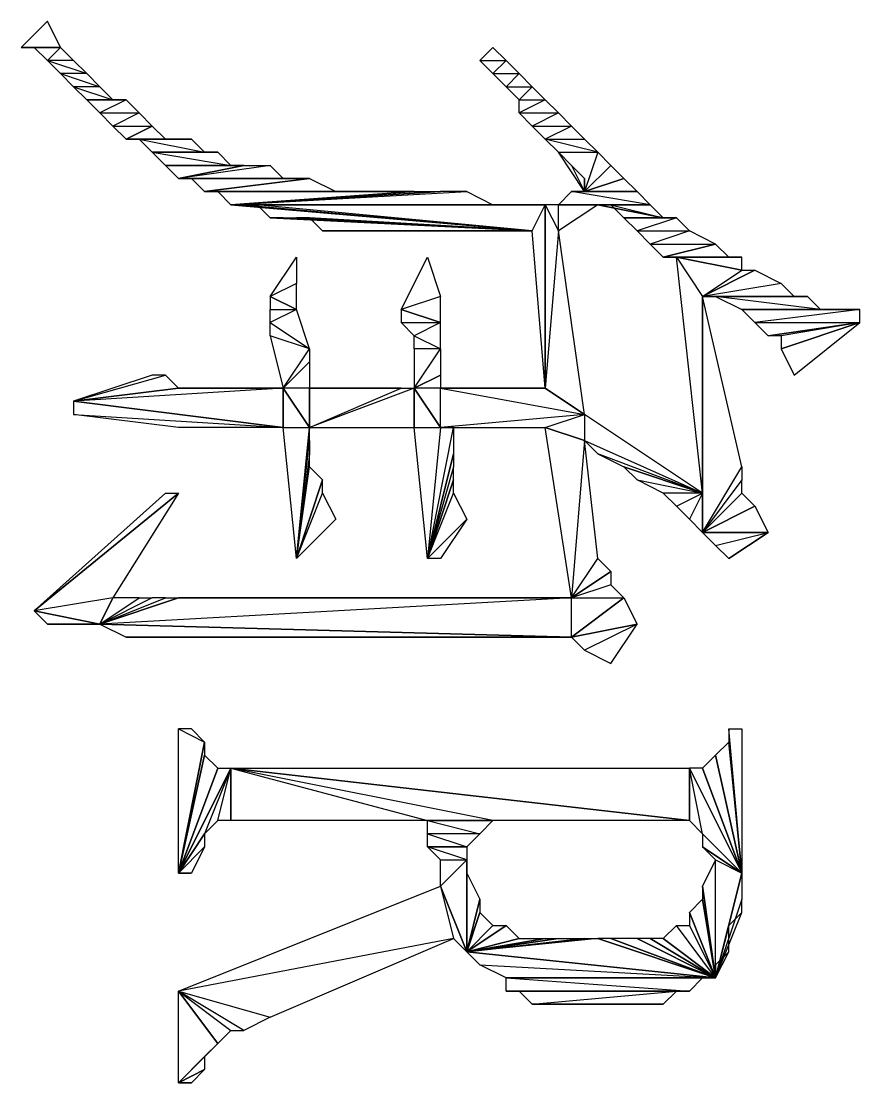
# Model space of a CAD drawing. Extents: x 0 to 7.8, y 0 to 11.
# Drawn here: x 1.5825 to 1.7425, y 9.925 to 10.1275 of the extents above; entities that cross this region are included whole.
import ezdxf

# ---------------------------------------------------------------- set-up
doc = ezdxf.new("R2010")
doc.units = 0
doc.header["$MEASUREMENT"] = 0
doc.linetypes.add('AUSGEZOGEN', pattern=[0])
doc.layers.get('0').update_dxf_attribs({"linetype": 'AUSGEZOGEN'})

msp = doc.modelspace()

# ---------------------------------------------------------------- linework, layer by layer
for points in [[(1.5875, 10.1275), (1.5825, 10.1225), (1.5825, 10.1225), (1.59, 10.1225), (1.5875, 10.1275), (1.5875, 10.1275)], [(1.5825, 10.1225), (1.585, 10.1225), (1.585, 10.1225), (1.59, 10.1225), (1.5825, 10.1225)], [(1.585, 10.1225), (1.59, 10.1225), (1.59, 10.1225), (1.5875, 10.12), (1.585, 10.1225), (1.585, 10.1225)], [(1.59, 10.1225), (1.5925, 10.12), (1.5925, 10.12), (1.5875, 10.12), (1.59, 10.1225)], [(1.6725, 10.1225), (1.67, 10.12), (1.67, 10.12), (1.675, 10.12), (1.6725, 10.1225)], [(1.5925, 10.12), (1.5875, 10.12), (1.5875, 10.12), (1.595, 10.1175), (1.5925, 10.12)], [(1.5875, 10.12), (1.595, 10.1175), (1.595, 10.1175), (1.59, 10.1175), (1.5875, 10.12)], [(1.67, 10.12), (1.675, 10.12), (1.675, 10.12), (1.6725, 10.1175), (1.67, 10.12)], [(1.675, 10.12), (1.6725, 10.1175), (1.6725, 10.1175), (1.6775, 10.1175), (1.675, 10.12)], [(1.595, 10.1175), (1.59, 10.1175), (1.59, 10.1175), (1.5975, 10.115), (1.595, 10.1175)], [(1.59, 10.1175), (1.5975, 10.115), (1.5975, 10.115), (1.5925, 10.115), (1.59, 10.1175)], [(1.6725, 10.1175), (1.6775, 10.1175), (1.6775, 10.1175), (1.675, 10.115), (1.6725, 10.1175)], [(1.6775, 10.1175), (1.675, 10.115), (1.675, 10.115), (1.68, 10.115), (1.6775, 10.1175)], [(1.5975, 10.115), (1.5925, 10.115), (1.5925, 10.115), (1.6, 10.1125), (1.5975, 10.115)], [(1.5925, 10.115), (1.6, 10.1125), (1.6, 10.1125), (1.595, 10.1125), (1.5925, 10.115)], [(1.675, 10.115), (1.68, 10.115), (1.68, 10.115), (1.6775, 10.1125), (1.675, 10.115)], [(1.68, 10.115), (1.6775, 10.1125), (1.6775, 10.1125), (1.6825, 10.1125), (1.68, 10.115)], [(1.6, 10.1125), (1.595, 10.1125), (1.595, 10.1125), (1.6025, 10.1125), (1.6, 10.1125)], [(1.595, 10.1125), (1.6025, 10.1125), (1.6025, 10.1125), (1.5975, 10.11), (1.595, 10.1125)], [(1.6025, 10.1125), (1.5975, 10.11), (1.5975, 10.11), (1.605, 10.11), (1.6025, 10.1125)], [(1.6775, 10.1125), (1.6825, 10.1125), (1.6825, 10.1125), (1.6775, 10.11), (1.6775, 10.1125)], [(1.6825, 10.1125), (1.6775, 10.11), (1.6775, 10.11), (1.685, 10.11), (1.6825, 10.1125)], [(1.5975, 10.11), (1.605, 10.11), (1.605, 10.11), (1.6, 10.1075), (1.5975, 10.11)], [(1.605, 10.11), (1.6, 10.1075), (1.6, 10.1075), (1.6075, 10.1075), (1.605, 10.11)], [(1.6775, 10.11), (1.685, 10.11), (1.685, 10.11), (1.68, 10.1075), (1.6775, 10.11)], [(1.685, 10.11), (1.68, 10.1075), (1.68, 10.1075), (1.6875, 10.1075), (1.685, 10.11)], [(1.6, 10.1075), (1.6075, 10.1075), (1.6075, 10.1075), (1.6025, 10.105), (1.6, 10.1075), (1.6, 10.1075)], [(1.6075, 10.1075), (1.61, 10.105), (1.61, 10.105), (1.6025, 10.105), (1.6075, 10.1075)], [(1.68, 10.1075), (1.6875, 10.1075), (1.6875, 10.1075), (1.6825, 10.105), (1.68, 10.1075), (1.68, 10.1075)], [(1.6825, 10.105), (1.69, 10.105), (1.69, 10.105), (1.6875, 10.1075), (1.6825, 10.105), (1.6825, 10.105)], [(1.61, 10.105), (1.6025, 10.105), (1.6025, 10.105), (1.615, 10.105), (1.61, 10.105)], [(1.6025, 10.105), (1.615, 10.105), (1.615, 10.105), (1.605, 10.105), (1.6025, 10.105)], [(1.615, 10.105), (1.605, 10.105), (1.605, 10.105), (1.6175, 10.1025), (1.615, 10.105)], [(1.605, 10.105), (1.6175, 10.1025), (1.6175, 10.1025), (1.6075, 10.1025), (1.605, 10.105), (1.605, 10.105)], [(1.685, 10.1025), (1.6925, 10.1025), (1.6925, 10.1025), (1.6825, 10.105), (1.685, 10.1025)], [(1.6925, 10.1025), (1.6825, 10.105), (1.6825, 10.105), (1.69, 10.105), (1.6925, 10.1025)], [(1.6175, 10.1025), (1.62, 10.1025), (1.62, 10.1025), (1.6075, 10.1025), (1.6175, 10.1025)], [(1.62, 10.1025), (1.6075, 10.1025), (1.6075, 10.1025), (1.6225, 10.1), (1.62, 10.1025)], [(1.6075, 10.1025), (1.6225, 10.1), (1.6225, 10.1), (1.61, 10.1), (1.6075, 10.1025), (1.6075, 10.1025)], [(1.6875, 10.1), (1.69, 10.095), (1.69, 10.095), (1.685, 10.1025), (1.6875, 10.1)], [(1.69, 10.095), (1.685, 10.1025), (1.685, 10.1025), (1.6925, 10.1025), (1.69, 10.095)], [(1.69, 10.095), (1.695, 10.1), (1.695, 10.1), (1.6925, 10.1025), (1.69, 10.095), (1.69, 10.095)], [(1.6225, 10.1), (1.625, 10.1), (1.625, 10.1), (1.61, 10.1), (1.6225, 10.1)], [(1.625, 10.1), (1.61, 10.1), (1.61, 10.1), (1.625, 10.1), (1.625, 10.1)], [(1.61, 10.1), (1.625, 10.1), (1.625, 10.1), (1.6125, 10.0975), (1.61, 10.1), (1.61, 10.1)], [(1.625, 10.1), (1.63, 10.1), (1.63, 10.1), (1.6125, 10.0975), (1.625, 10.1)], [(1.63, 10.1), (1.6125, 10.0975), (1.6125, 10.0975), (1.6325, 10.0975), (1.63, 10.1)], [(1.69, 10.095), (1.69, 10.0975), (1.69, 10.0975), (1.6875, 10.1), (1.69, 10.095), (1.69, 10.095)], [(1.6975, 10.0975), (1.69, 10.095), (1.69, 10.095), (1.695, 10.1), (1.6975, 10.0975)], [(1.6125, 10.0975), (1.6325, 10.0975), (1.6325, 10.0975), (1.615, 10.0975), (1.6125, 10.0975), (1.6125, 10.0975)], [(1.6325, 10.0975), (1.635, 10.0975), (1.635, 10.0975), (1.615, 10.0975), (1.6325, 10.0975)], [(1.635, 10.0975), (1.615, 10.0975), (1.615, 10.0975), (1.6375, 10.0975), (1.635, 10.0975)], [(1.615, 10.0975), (1.6375, 10.0975), (1.6375, 10.0975), (1.6175, 10.095), (1.615, 10.0975), (1.615, 10.0975)], [(1.6375, 10.0975), (1.6425, 10.095), (1.6425, 10.095), (1.6175, 10.095), (1.6375, 10.0975)], [(1.69, 10.095), (1.69, 10.095), (1.69, 10.095), (1.69, 10.0975), (1.69, 10.095)], [(1.7, 10.095), (1.69, 10.095), (1.69, 10.095), (1.6975, 10.0975), (1.7, 10.095)], [(1.69, 10.095), (1.6975, 10.0975), (1.6975, 10.0975), (1.6975, 10.0975), (1.69, 10.095)], [(1.6975, 10.0975), (1.6975, 10.0975), (1.6975, 10.0975), (1.69, 10.095), (1.6975, 10.0975)], [(1.6425, 10.095), (1.6175, 10.095), (1.6175, 10.095), (1.645, 10.095), (1.6425, 10.095)], [(1.6175, 10.095), (1.645, 10.095), (1.645, 10.095), (1.62, 10.095), (1.6175, 10.095), (1.6175, 10.095)], [(1.6525, 10.095), (1.655, 10.095), (1.655, 10.095), (1.62, 10.095), (1.6525, 10.095)], [(1.655, 10.095), (1.62, 10.095), (1.62, 10.095), (1.6575, 10.095), (1.655, 10.095)], [(1.62, 10.095), (1.6575, 10.095), (1.6575, 10.095), (1.6225, 10.0925), (1.62, 10.095), (1.62, 10.095)], [(1.6525, 10.095), (1.62, 10.095), (1.62, 10.095), (1.6475, 10.095), (1.6525, 10.095)], [(1.62, 10.095), (1.6475, 10.095), (1.6475, 10.095), (1.645, 10.095), (1.62, 10.095), (1.62, 10.095)], [(1.6725, 10.0925), (1.6225, 10.0925), (1.6225, 10.0925), (1.6675, 10.095), (1.6725, 10.0925)], [(1.6225, 10.0925), (1.6675, 10.095), (1.6675, 10.095), (1.6625, 10.095), (1.6225, 10.0925), (1.6225, 10.0925)], [(1.6575, 10.095), (1.6625, 10.095), (1.6625, 10.095), (1.6225, 10.0925), (1.6575, 10.095)], [(1.6625, 10.095), (1.6225, 10.0925), (1.6225, 10.0925), (1.6625, 10.095), (1.6625, 10.095), (1.6625, 10.095)], [(1.685, 10.0925), (1.7025, 10.0925), (1.7025, 10.0925), (1.6875, 10.095), (1.685, 10.0925)], [(1.7025, 10.0925), (1.6875, 10.095), (1.6875, 10.095), (1.7, 10.095), (1.7025, 10.0925)], [(1.6875, 10.095), (1.7, 10.095), (1.7, 10.095), (1.69, 10.095), (1.6875, 10.095)], [(1.625, 10.0925), (1.68, 10.0875), (1.68, 10.0875), (1.6225, 10.0925), (1.625, 10.0925)], [(1.68, 10.0875), (1.6225, 10.0925), (1.6225, 10.0925), (1.6225, 10.0925), (1.68, 10.0875), (1.68, 10.0875)], [(1.6225, 10.0925), (1.68, 10.0875), (1.68, 10.0875), (1.6825, 10.0925), (1.6225, 10.0925)], [(1.68, 10.0925), (1.6825, 10.0925), (1.6825, 10.0925), (1.6225, 10.0925), (1.68, 10.0925)], [(1.6825, 10.0925), (1.6225, 10.0925), (1.6225, 10.0925), (1.6825, 10.0925), (1.6825, 10.0925), (1.6825, 10.0925)], [(1.68, 10.0925), (1.6225, 10.0925), (1.6225, 10.0925), (1.6775, 10.0925), (1.68, 10.0925)], [(1.6225, 10.0925), (1.6775, 10.0925), (1.6775, 10.0925), (1.6725, 10.0925), (1.6225, 10.0925), (1.6225, 10.0925)], [(1.68, 10.0875), (1.6275, 10.0925), (1.6275, 10.0925), (1.625, 10.0925), (1.68, 10.0875), (1.68, 10.0875)], [(1.63, 10.09), (1.68, 10.0875), (1.68, 10.0875), (1.6275, 10.0925), (1.63, 10.09)], [(1.68, 10.0875), (1.6825, 10.0925), (1.6825, 10.0925), (1.6825, 10.0575), (1.68, 10.0875), (1.68, 10.0875)], [(1.6825, 10.0925), (1.685, 10.0875), (1.685, 10.0875), (1.6825, 10.0575), (1.6825, 10.0925)], [(1.6825, 10.0925), (1.6825, 10.0925), (1.6825, 10.0925), (1.6825, 10.0575), (1.6825, 10.0925), (1.6825, 10.0925)], [(1.685, 10.0925), (1.6825, 10.0925), (1.6825, 10.0925), (1.685, 10.0875), (1.685, 10.0925), (1.685, 10.0925)], [(1.685, 10.0925), (1.7025, 10.0925), (1.7025, 10.0925), (1.6925, 10.0925), (1.685, 10.0925)], [(1.685, 10.0925), (1.6925, 10.0925), (1.6925, 10.0925), (1.685, 10.0875), (1.685, 10.0925), (1.685, 10.0925)], [(1.6925, 10.0925), (1.695, 10.0925), (1.695, 10.0925), (1.705, 10.09), (1.6925, 10.0925)], [(1.7025, 10.0925), (1.6925, 10.0925), (1.6925, 10.0925), (1.705, 10.09), (1.7025, 10.0925), (1.7025, 10.0925)], [(1.695, 10.0925), (1.705, 10.09), (1.705, 10.09), (1.6975, 10.09), (1.695, 10.0925)], [(1.68, 10.0875), (1.6325, 10.09), (1.6325, 10.09), (1.63, 10.09), (1.68, 10.0875), (1.68, 10.0875)], [(1.635, 10.09), (1.68, 10.0875), (1.68, 10.0875), (1.6325, 10.09), (1.635, 10.09)], [(1.68, 10.0875), (1.6375, 10.09), (1.6375, 10.09), (1.635, 10.09), (1.68, 10.0875), (1.68, 10.0875)], [(1.64, 10.0875), (1.68, 10.0875), (1.68, 10.0875), (1.6375, 10.09), (1.64, 10.0875)], [(1.705, 10.09), (1.6975, 10.09), (1.6975, 10.09), (1.7075, 10.09), (1.705, 10.09)], [(1.6975, 10.09), (1.7075, 10.09), (1.7075, 10.09), (1.7, 10.0875), (1.6975, 10.09)], [(1.7075, 10.09), (1.7, 10.0875), (1.7, 10.0875), (1.71, 10.0875), (1.7075, 10.09)], [(1.68, 10.0875), (1.6425, 10.0875), (1.6425, 10.0875), (1.64, 10.0875), (1.68, 10.0875), (1.68, 10.0875)], [(1.645, 10.0875), (1.68, 10.0875), (1.68, 10.0875), (1.6425, 10.0875), (1.645, 10.0875)], [(1.68, 10.0875), (1.65, 10.0875), (1.65, 10.0875), (1.645, 10.0875), (1.68, 10.0875), (1.68, 10.0875)], [(1.6525, 10.0875), (1.68, 10.0875), (1.68, 10.0875), (1.65, 10.0875), (1.6525, 10.0875)], [(1.68, 10.0875), (1.6575, 10.0875), (1.6575, 10.0875), (1.6525, 10.0875), (1.68, 10.0875), (1.68, 10.0875)], [(1.66, 10.0875), (1.68, 10.0875), (1.68, 10.0875), (1.6575, 10.0875), (1.66, 10.0875)], [(1.68, 10.0875), (1.665, 10.0875), (1.665, 10.0875), (1.66, 10.0875), (1.68, 10.0875), (1.68, 10.0875)], [(1.6675, 10.0875), (1.68, 10.0875), (1.68, 10.0875), (1.665, 10.0875), (1.6675, 10.0875)], [(1.68, 10.0875), (1.6725, 10.0875), (1.6725, 10.0875), (1.6675, 10.0875), (1.68, 10.0875), (1.68, 10.0875)], [(1.675, 10.0875), (1.68, 10.0875), (1.68, 10.0875), (1.6725, 10.0875), (1.675, 10.0875)], [(1.685, 10.0875), (1.6825, 10.0575), (1.6825, 10.0575), (1.69, 10.0525), (1.685, 10.0875), (1.685, 10.0875)], [(1.7, 10.0875), (1.71, 10.0875), (1.71, 10.0875), (1.7025, 10.085), (1.7, 10.0875)], [(1.71, 10.0875), (1.7025, 10.085), (1.7025, 10.085), (1.715, 10.085), (1.71, 10.0875)], [(1.7025, 10.085), (1.715, 10.085), (1.715, 10.085), (1.705, 10.0825), (1.7025, 10.085), (1.7025, 10.085)], [(1.715, 10.085), (1.7175, 10.0825), (1.7175, 10.0825), (1.705, 10.0825), (1.715, 10.085)], [(1.635, 10.0825), (1.635, 10.0775), (1.635, 10.0775), (1.63, 10.075), (1.635, 10.0825)], [(1.66, 10.0825), (1.6625, 10.075), (1.6625, 10.075), (1.655, 10.0725), (1.66, 10.0825)], [(1.7175, 10.0825), (1.705, 10.0825), (1.705, 10.0825), (1.72, 10.0825), (1.7175, 10.0825)], [(1.705, 10.0825), (1.72, 10.0825), (1.72, 10.0825), (1.7075, 10.0825), (1.705, 10.0825)], [(1.7125, 10.075), (1.72, 10.08), (1.72, 10.08), (1.7075, 10.0825), (1.7125, 10.075), (1.7125, 10.075)], [(1.7075, 10.0825), (1.7125, 10.075), (1.7125, 10.075), (1.7125, 10.0375), (1.7075, 10.0825), (1.7075, 10.0825)], [(1.72, 10.0825), (1.7075, 10.0825), (1.7075, 10.0825), (1.72, 10.08), (1.72, 10.0825), (1.72, 10.0825)], [(1.7225, 10.08), (1.7275, 10.0775), (1.7275, 10.0775), (1.7125, 10.075), (1.7225, 10.08)], [(1.7225, 10.08), (1.7125, 10.075), (1.7125, 10.075), (1.72, 10.08), (1.7225, 10.08)], [(1.635, 10.0775), (1.63, 10.075), (1.63, 10.075), (1.635, 10.0725), (1.635, 10.0775), (1.635, 10.0775)], [(1.7275, 10.0775), (1.7125, 10.075), (1.7125, 10.075), (1.73, 10.075), (1.7275, 10.0775)], [(1.63, 10.075), (1.63, 10.0725), (1.63, 10.0725), (1.635, 10.0725), (1.63, 10.075)], [(1.6625, 10.075), (1.655, 10.0725), (1.655, 10.0725), (1.6625, 10.07), (1.6625, 10.075), (1.6625, 10.075)], [(1.7125, 10.03), (1.72, 10.0425), (1.72, 10.0425), (1.7125, 10.075), (1.7125, 10.03), (1.7125, 10.03)], [(1.7125, 10.075), (1.7125, 10.0375), (1.7125, 10.0375), (1.7125, 10.03), (1.7125, 10.075), (1.7125, 10.075)], [(1.7125, 10.075), (1.73, 10.075), (1.73, 10.075), (1.715, 10.075), (1.7125, 10.075), (1.7125, 10.075)], [(1.72, 10.0725), (1.735, 10.0725), (1.735, 10.0725), (1.715, 10.075), (1.72, 10.0725)], [(1.735, 10.0725), (1.715, 10.075), (1.715, 10.075), (1.7325, 10.075), (1.735, 10.0725)], [(1.715, 10.075), (1.7325, 10.075), (1.7325, 10.075), (1.715, 10.075), (1.715, 10.075)], [(1.7325, 10.075), (1.715, 10.075), (1.715, 10.075), (1.73, 10.075), (1.7325, 10.075), (1.7325, 10.075)], [(1.63, 10.0725), (1.635, 10.0725), (1.635, 10.0725), (1.63, 10.07), (1.63, 10.0725)], [(1.635, 10.0725), (1.63, 10.07), (1.63, 10.07), (1.6375, 10.065), (1.635, 10.0725), (1.635, 10.0725)], [(1.655, 10.0725), (1.655, 10.07), (1.655, 10.07), (1.6625, 10.07), (1.655, 10.0725)], [(1.74, 10.0725), (1.7425, 10.0725), (1.7425, 10.0725), (1.72, 10.0725), (1.74, 10.0725)], [(1.7425, 10.0725), (1.72, 10.0725), (1.72, 10.0725), (1.7425, 10.0725), (1.7425, 10.0725)], [(1.72, 10.0725), (1.7425, 10.0725), (1.7425, 10.0725), (1.7225, 10.07), (1.72, 10.0725)], [(1.74, 10.0725), (1.72, 10.0725), (1.72, 10.0725), (1.735, 10.0725), (1.74, 10.0725)], [(1.7425, 10.0725), (1.7225, 10.07), (1.7225, 10.07), (1.7425, 10.07), (1.7425, 10.0725)], [(1.6375, 10.065), (1.63, 10.0675), (1.63, 10.0675), (1.63, 10.07), (1.6375, 10.065), (1.6375, 10.065)], [(1.655, 10.07), (1.6625, 10.07), (1.6625, 10.07), (1.6575, 10.0675), (1.655, 10.07)], [(1.6625, 10.07), (1.6575, 10.0675), (1.6575, 10.0675), (1.6625, 10.065), (1.6625, 10.07), (1.6625, 10.07)], [(1.7225, 10.07), (1.7425, 10.07), (1.7425, 10.07), (1.725, 10.0675), (1.7225, 10.07), (1.7225, 10.07)], [(1.725, 10.0675), (1.725, 10.0675), (1.725, 10.0675), (1.7425, 10.07), (1.725, 10.0675)], [(1.725, 10.0675), (1.7425, 10.07), (1.7425, 10.07), (1.7275, 10.0675), (1.725, 10.0675)], [(1.7425, 10.07), (1.7275, 10.0675), (1.7275, 10.0675), (1.7275, 10.065), (1.7425, 10.07), (1.7425, 10.07)], [(1.7425, 10.07), (1.7275, 10.065), (1.7275, 10.065), (1.73, 10.06), (1.7425, 10.07), (1.7425, 10.07)], [(1.6325, 10.0575), (1.6375, 10.065), (1.6375, 10.065), (1.63, 10.0675), (1.6325, 10.0575)], [(1.6625, 10.065), (1.6575, 10.065), (1.6575, 10.065), (1.6575, 10.0675), (1.6625, 10.065), (1.6625, 10.065)], [(1.6375, 10.0625), (1.6325, 10.0575), (1.6325, 10.0575), (1.6375, 10.065), (1.6375, 10.0625)], [(1.6625, 10.06), (1.6575, 10.0575), (1.6575, 10.0575), (1.6625, 10.065), (1.6625, 10.06)], [(1.6575, 10.0575), (1.6625, 10.065), (1.6625, 10.065), (1.6575, 10.065), (1.6575, 10.0575)], [(1.6375, 10.0625), (1.6375, 10.0575), (1.6375, 10.0575), (1.6325, 10.0575), (1.6375, 10.0625)], [(1.6125, 10.0575), (1.5925, 10.055), (1.5925, 10.055), (1.61, 10.06), (1.6125, 10.0575)], [(1.5925, 10.055), (1.61, 10.06), (1.61, 10.06), (1.6075, 10.06), (1.5925, 10.055), (1.5925, 10.055)], [(1.6625, 10.06), (1.6625, 10.0575), (1.6625, 10.0575), (1.6575, 10.0575), (1.6625, 10.06)], [(1.6325, 10.0575), (1.5925, 10.055), (1.5925, 10.055), (1.6325, 10.05), (1.6325, 10.0575), (1.6325, 10.0575)], [(1.6125, 10.0575), (1.6325, 10.0575), (1.6325, 10.0575), (1.5925, 10.055), (1.6125, 10.0575), (1.6125, 10.0575)], [(1.6325, 10.0575), (1.6125, 10.0575), (1.6125, 10.0575), (1.6325, 10.0575), (1.6325, 10.0575)], [(1.6325, 10.0575), (1.6325, 10.05), (1.6325, 10.05), (1.6375, 10.05), (1.6325, 10.0575)], [(1.6375, 10.0575), (1.6325, 10.0575), (1.6325, 10.0575), (1.6375, 10.05), (1.6375, 10.0575), (1.6375, 10.0575)], [(1.6575, 10.05), (1.6575, 10.0575), (1.6575, 10.0575), (1.6375, 10.05), (1.6575, 10.05)], [(1.6575, 10.0575), (1.6375, 10.05), (1.6375, 10.05), (1.655, 10.0575), (1.6575, 10.0575)], [(1.6375, 10.05), (1.655, 10.0575), (1.655, 10.0575), (1.6375, 10.0575), (1.6375, 10.05)], [(1.655, 10.0575), (1.6375, 10.0575), (1.6375, 10.0575), (1.65, 10.0575), (1.655, 10.0575)], [(1.6375, 10.0575), (1.65, 10.0575), (1.65, 10.0575), (1.6375, 10.0575), (1.6375, 10.0575)], [(1.65, 10.0575), (1.6375, 10.0575), (1.6375, 10.0575), (1.6475, 10.0575), (1.65, 10.0575)], [(1.6375, 10.0575), (1.6475, 10.0575), (1.6475, 10.0575), (1.6425, 10.0575), (1.6375, 10.0575), (1.6375, 10.0575)], [(1.6575, 10.0575), (1.6575, 10.05), (1.6575, 10.05), (1.6625, 10.05), (1.6575, 10.0575)], [(1.6625, 10.0575), (1.6575, 10.0575), (1.6575, 10.0575), (1.6625, 10.05), (1.6625, 10.0575), (1.6625, 10.0575)], [(1.6625, 10.0575), (1.69, 10.0525), (1.69, 10.0525), (1.6625, 10.05), (1.6625, 10.0575), (1.6625, 10.0575)], [(1.6625, 10.0575), (1.6825, 10.0575), (1.6825, 10.0575), (1.6625, 10.0575), (1.6625, 10.0575)], [(1.6825, 10.0575), (1.6625, 10.0575), (1.6625, 10.0575), (1.69, 10.0525), (1.6825, 10.0575), (1.6825, 10.0575)], [(1.5925, 10.055), (1.5925, 10.0525), (1.5925, 10.0525), (1.6325, 10.05), (1.5925, 10.055)], [(1.5925, 10.0525), (1.6325, 10.05), (1.6325, 10.05), (1.6125, 10.05), (1.5925, 10.0525), (1.5925, 10.0525)], [(1.6625, 10.05), (1.6825, 10.05), (1.6825, 10.05), (1.69, 10.0525), (1.6625, 10.05)], [(1.6825, 10.05), (1.69, 10.0525), (1.69, 10.0525), (1.69, 10.0475), (1.6825, 10.05), (1.6825, 10.05)], [(1.69, 10.0525), (1.69, 10.0475), (1.69, 10.0475), (1.7125, 10.0375), (1.69, 10.0525), (1.69, 10.0525)], [(1.6325, 10.05), (1.6375, 10.05), (1.6375, 10.05), (1.635, 10.025), (1.6325, 10.05)], [(1.635, 10.025), (1.6375, 10.0475), (1.6375, 10.0475), (1.6375, 10.05), (1.635, 10.025), (1.635, 10.025)], [(1.6375, 10.05), (1.635, 10.025), (1.635, 10.025), (1.6375, 10.05), (1.6375, 10.05), (1.6375, 10.05)], [(1.6575, 10.05), (1.6625, 10.05), (1.6625, 10.05), (1.66, 10.025), (1.6575, 10.05), (1.6575, 10.05)], [(1.665, 10.045), (1.66, 10.025), (1.66, 10.025), (1.665, 10.05), (1.665, 10.045)], [(1.66, 10.025), (1.665, 10.05), (1.665, 10.05), (1.6625, 10.05), (1.66, 10.025), (1.66, 10.025)], [(1.6825, 10.05), (1.69, 10.0475), (1.69, 10.0475), (1.6875, 10.0175), (1.6825, 10.05), (1.6825, 10.05)], [(1.6375, 10.045), (1.635, 10.025), (1.635, 10.025), (1.6375, 10.0475), (1.6375, 10.045)], [(1.6875, 10.0175), (1.6925, 10.025), (1.6925, 10.025), (1.69, 10.0475), (1.6875, 10.0175), (1.6875, 10.0175)], [(1.7125, 10.0375), (1.6925, 10.045), (1.6925, 10.045), (1.69, 10.0475), (1.7125, 10.0375), (1.7125, 10.0375)], [(1.635, 10.025), (1.6375, 10.0425), (1.6375, 10.0425), (1.6375, 10.045), (1.635, 10.025), (1.635, 10.025)], [(1.665, 10.0425), (1.66, 10.025), (1.66, 10.025), (1.665, 10.045), (1.665, 10.0425)], [(1.66, 10.025), (1.665, 10.045), (1.665, 10.045), (1.665, 10.045), (1.66, 10.025), (1.66, 10.025)], [(1.6975, 10.0425), (1.7125, 10.0375), (1.7125, 10.0375), (1.6925, 10.045), (1.6975, 10.0425)], [(1.64, 10.04), (1.635, 10.025), (1.635, 10.025), (1.6375, 10.0425), (1.64, 10.04)], [(1.66, 10.025), (1.665, 10.04), (1.665, 10.04), (1.665, 10.0425), (1.66, 10.025), (1.66, 10.025)], [(1.6975, 10.0425), (1.7, 10.04), (1.7, 10.04), (1.7125, 10.0375), (1.6975, 10.0425)], [(1.72, 10.04), (1.7125, 10.03), (1.7125, 10.03), (1.72, 10.0425), (1.72, 10.04)], [(1.635, 10.025), (1.64, 10.0375), (1.64, 10.0375), (1.64, 10.04), (1.635, 10.025), (1.635, 10.025)], [(1.64, 10.04), (1.64, 10.04), (1.64, 10.04), (1.635, 10.025), (1.64, 10.04)], [(1.64, 10.04), (1.635, 10.025), (1.635, 10.025), (1.64, 10.04), (1.64, 10.04)], [(1.635, 10.025), (1.64, 10.04), (1.64, 10.04), (1.64, 10.04), (1.635, 10.025), (1.635, 10.025)], [(1.66, 10.025), (1.665, 10.0375), (1.665, 10.0375), (1.665, 10.04), (1.66, 10.025), (1.66, 10.025)], [(1.665, 10.04), (1.665, 10.04), (1.665, 10.04), (1.66, 10.025), (1.665, 10.04)], [(1.665, 10.04), (1.66, 10.025), (1.66, 10.025), (1.665, 10.04), (1.665, 10.04)], [(1.7, 10.04), (1.7125, 10.0375), (1.7125, 10.0375), (1.705, 10.0375), (1.7, 10.04), (1.7, 10.04)], [(1.7125, 10.03), (1.72, 10.0375), (1.72, 10.0375), (1.72, 10.04), (1.7125, 10.03), (1.7125, 10.03)], [(1.6125, 10.0375), (1.6, 10.0175), (1.6, 10.0175), (1.585, 10.015), (1.6125, 10.0375)], [(1.61, 10.0375), (1.6125, 10.0375), (1.6125, 10.0375), (1.585, 10.015), (1.61, 10.0375), (1.61, 10.0375)], [(1.6425, 10.0325), (1.635, 10.025), (1.635, 10.025), (1.64, 10.0375), (1.6425, 10.0325)], [(1.6675, 10.0325), (1.66, 10.025), (1.66, 10.025), (1.665, 10.0375), (1.6675, 10.0325)], [(1.705, 10.0375), (1.7075, 10.035), (1.7075, 10.035), (1.7125, 10.0375), (1.705, 10.0375)], [(1.7075, 10.035), (1.7125, 10.0375), (1.7125, 10.0375), (1.71, 10.0325), (1.7075, 10.035)], [(1.7125, 10.0375), (1.71, 10.0325), (1.71, 10.0325), (1.7125, 10.03), (1.7125, 10.0375), (1.7125, 10.0375)], [(1.7125, 10.0375), (1.7125, 10.03), (1.7125, 10.03), (1.7125, 10.03), (1.7125, 10.0375), (1.7125, 10.0375)], [(1.7225, 10.035), (1.7125, 10.03), (1.7125, 10.03), (1.72, 10.0375), (1.7225, 10.035)], [(1.7225, 10.035), (1.725, 10.03), (1.725, 10.03), (1.7125, 10.03), (1.7225, 10.035)], [(1.635, 10.025), (1.635, 10.025), (1.635, 10.025), (1.6425, 10.0325), (1.635, 10.025)], [(1.635, 10.025), (1.6425, 10.0325), (1.6425, 10.0325), (1.6425, 10.0325), (1.635, 10.025), (1.635, 10.025)], [(1.6625, 10.025), (1.66, 10.025), (1.66, 10.025), (1.6675, 10.0325), (1.6625, 10.025)], [(1.66, 10.025), (1.6675, 10.0325), (1.6675, 10.0325), (1.6675, 10.0325), (1.66, 10.025), (1.66, 10.025)], [(1.7125, 10.03), (1.715, 10.0275), (1.715, 10.0275), (1.725, 10.03), (1.7125, 10.03)], [(1.725, 10.03), (1.7125, 10.03), (1.7125, 10.03), (1.725, 10.03), (1.725, 10.03), (1.725, 10.03)], [(1.715, 10.0275), (1.725, 10.03), (1.725, 10.03), (1.7175, 10.025), (1.715, 10.0275)], [(1.725, 10.03), (1.7175, 10.025), (1.7175, 10.025), (1.7175, 10.025), (1.725, 10.03)], [(1.7175, 10.025), (1.7175, 10.025), (1.7175, 10.025), (1.725, 10.03), (1.7175, 10.025), (1.7175, 10.025)], [(1.695, 10.0225), (1.6875, 10.0175), (1.6875, 10.0175), (1.6925, 10.025), (1.695, 10.0225)], [(1.695, 10.0225), (1.695, 10.02), (1.695, 10.02), (1.6875, 10.0175), (1.695, 10.0225)], [(1.695, 10.02), (1.6875, 10.0175), (1.6875, 10.0175), (1.6975, 10.0175), (1.695, 10.02)], [(1.6, 10.0175), (1.585, 10.015), (1.585, 10.015), (1.5975, 10.0125), (1.6, 10.0175), (1.6, 10.0175)], [(1.6875, 10.0175), (1.5975, 10.0125), (1.5975, 10.0125), (1.6875, 10.01), (1.6875, 10.0175), (1.6875, 10.0175)], [(1.6125, 10.0175), (1.6875, 10.0175), (1.6875, 10.0175), (1.5975, 10.0125), (1.6125, 10.0175), (1.6125, 10.0175)], [(1.6125, 10.0175), (1.5975, 10.0125), (1.5975, 10.0125), (1.61, 10.0175), (1.6125, 10.0175)], [(1.5975, 10.0125), (1.61, 10.0175), (1.61, 10.0175), (1.6075, 10.0175), (1.5975, 10.0125), (1.5975, 10.0125)], [(1.6075, 10.0175), (1.5975, 10.0125), (1.5975, 10.0125), (1.605, 10.0175), (1.6075, 10.0175)], [(1.5975, 10.0125), (1.605, 10.0175), (1.605, 10.0175), (1.6, 10.0175), (1.5975, 10.0125), (1.5975, 10.0125)], [(1.6875, 10.0175), (1.6125, 10.0175), (1.6125, 10.0175), (1.6875, 10.0175), (1.6875, 10.0175)], [(1.6975, 10.0175), (1.7, 10.0125), (1.7, 10.0125), (1.6875, 10.01), (1.6975, 10.0175)], [(1.6875, 10.0175), (1.6975, 10.0175), (1.6975, 10.0175), (1.6875, 10.01), (1.6875, 10.0175), (1.6875, 10.0175)], [(1.5875, 10.0125), (1.5975, 10.0125), (1.5975, 10.0125), (1.585, 10.015), (1.5875, 10.0125)], [(1.5975, 10.0125), (1.585, 10.015), (1.585, 10.015), (1.585, 10.015), (1.5975, 10.0125), (1.5975, 10.0125)], [(1.5975, 10.0125), (1.5925, 10.0125), (1.5925, 10.0125), (1.5875, 10.0125), (1.5975, 10.0125), (1.5975, 10.0125)], [(1.595, 10.0125), (1.5975, 10.0125), (1.5975, 10.0125), (1.5925, 10.0125), (1.595, 10.0125)], [(1.5975, 10.0125), (1.6025, 10.01), (1.6025, 10.01), (1.6875, 10.01), (1.5975, 10.0125)], [(1.6875, 10.01), (1.6875, 10.01), (1.6875, 10.01), (1.7, 10.0125), (1.6875, 10.01)], [(1.6875, 10.01), (1.7, 10.0125), (1.7, 10.0125), (1.69, 10.0075), (1.6875, 10.01)], [(1.7, 10.0125), (1.6875, 10.01), (1.6875, 10.01), (1.7, 10.0125), (1.7, 10.0125), (1.7, 10.0125)], [(1.7, 10.0125), (1.69, 10.0075), (1.69, 10.0075), (1.695, 10.005), (1.7, 10.0125), (1.7, 10.0125)], [(1.6025, 10.01), (1.6875, 10.01), (1.6875, 10.01), (1.605, 10.01), (1.6025, 10.01), (1.6025, 10.01)], [(1.615, 9.9925), (1.6125, 9.9925), (1.6125, 9.9925), (1.6175, 9.99), (1.615, 9.9925)], [(1.6125, 9.9925), (1.6175, 9.99), (1.6175, 9.99), (1.6125, 9.965), (1.6125, 9.9925), (1.6125, 9.9925)], [(1.7175, 9.99), (1.72, 9.965), (1.72, 9.965), (1.7175, 9.9925), (1.7175, 9.99)], [(1.72, 9.965), (1.7175, 9.9925), (1.7175, 9.9925), (1.72, 9.9925), (1.72, 9.965), (1.72, 9.965)], [(1.6175, 9.99), (1.6175, 9.9875), (1.6175, 9.9875), (1.6125, 9.965), (1.6175, 9.99), (1.6175, 9.99)], [(1.7175, 9.99), (1.715, 9.9875), (1.715, 9.9875), (1.72, 9.965), (1.7175, 9.99), (1.7175, 9.99)], [(1.6175, 9.9875), (1.62, 9.985), (1.62, 9.985), (1.6125, 9.965), (1.6175, 9.9875), (1.6175, 9.9875)], [(1.715, 9.9875), (1.7125, 9.985), (1.7125, 9.985), (1.72, 9.965), (1.715, 9.9875), (1.715, 9.9875)], [(1.6225, 9.985), (1.6175, 9.9725), (1.6175, 9.9725), (1.6125, 9.965), (1.6225, 9.985), (1.6225, 9.985)], [(1.62, 9.985), (1.6225, 9.985), (1.6225, 9.985), (1.6125, 9.965), (1.62, 9.985), (1.62, 9.985)], [(1.62, 9.975), (1.6225, 9.985), (1.6225, 9.985), (1.6175, 9.9725), (1.62, 9.975)], [(1.6225, 9.975), (1.62, 9.975), (1.62, 9.975), (1.6225, 9.985), (1.6225, 9.975)], [(1.71, 9.975), (1.6725, 9.975), (1.6725, 9.975), (1.6225, 9.985), (1.71, 9.975)], [(1.6725, 9.975), (1.6225, 9.985), (1.6225, 9.985), (1.66, 9.975), (1.6725, 9.975)], [(1.6225, 9.985), (1.66, 9.975), (1.66, 9.975), (1.6225, 9.975), (1.6225, 9.985), (1.6225, 9.985)], [(1.6225, 9.985), (1.71, 9.985), (1.71, 9.985), (1.71, 9.975), (1.6225, 9.985)], [(1.71, 9.985), (1.71, 9.975), (1.71, 9.975), (1.71, 9.975), (1.71, 9.985), (1.71, 9.985)], [(1.71, 9.975), (1.7125, 9.9725), (1.7125, 9.9725), (1.71, 9.985), (1.71, 9.975)], [(1.7125, 9.9725), (1.71, 9.985), (1.71, 9.985), (1.72, 9.965), (1.7125, 9.9725), (1.7125, 9.9725)], [(1.7125, 9.985), (1.71, 9.985), (1.71, 9.985), (1.72, 9.965), (1.7125, 9.985), (1.7125, 9.985)], [(1.6725, 9.975), (1.66, 9.975), (1.66, 9.975), (1.67, 9.9725), (1.6725, 9.975)], [(1.66, 9.975), (1.67, 9.9725), (1.67, 9.9725), (1.66, 9.9725), (1.66, 9.975)], [(1.6175, 9.9725), (1.6175, 9.97), (1.6175, 9.97), (1.6125, 9.965), (1.6175, 9.9725), (1.6175, 9.9725)], [(1.67, 9.9725), (1.66, 9.9725), (1.66, 9.9725), (1.6675, 9.97), (1.67, 9.9725)], [(1.66, 9.9725), (1.6675, 9.97), (1.6675, 9.97), (1.66, 9.97), (1.66, 9.9725), (1.66, 9.9725)], [(1.7125, 9.9725), (1.7125, 9.97), (1.7125, 9.97), (1.72, 9.965), (1.7125, 9.9725), (1.7125, 9.9725)], [(1.6175, 9.97), (1.615, 9.965), (1.615, 9.965), (1.6125, 9.965), (1.6175, 9.97), (1.6175, 9.97)], [(1.6625, 9.9675), (1.6675, 9.9675), (1.6675, 9.9675), (1.66, 9.97), (1.6625, 9.9675)], [(1.6675, 9.9675), (1.66, 9.97), (1.66, 9.97), (1.6675, 9.97), (1.6675, 9.9675), (1.6675, 9.9675)], [(1.7125, 9.97), (1.715, 9.9675), (1.715, 9.9675), (1.72, 9.965), (1.7125, 9.97), (1.7125, 9.97)], [(1.6625, 9.9675), (1.6675, 9.9675), (1.6675, 9.9675), (1.6625, 9.9625), (1.6625, 9.9675)], [(1.6675, 9.9675), (1.6625, 9.9625), (1.6625, 9.9625), (1.6675, 9.95), (1.6675, 9.9675), (1.6675, 9.9675)], [(1.6675, 9.9675), (1.6675, 9.965), (1.6675, 9.965), (1.6675, 9.95), (1.6675, 9.9675), (1.6675, 9.9675)], [(1.715, 9.9675), (1.7125, 9.9625), (1.7125, 9.9625), (1.715, 9.945), (1.715, 9.9675), (1.715, 9.9675)], [(1.715, 9.9675), (1.72, 9.965), (1.72, 9.965), (1.715, 9.945), (1.715, 9.9675), (1.715, 9.9675)], [(1.615, 9.965), (1.615, 9.965), (1.615, 9.965), (1.6125, 9.965), (1.615, 9.965), (1.615, 9.965)], [(1.6675, 9.965), (1.67, 9.96), (1.67, 9.96), (1.6675, 9.95), (1.6675, 9.965), (1.6675, 9.965)], [(1.72, 9.965), (1.72, 9.96), (1.72, 9.96), (1.715, 9.945), (1.72, 9.965), (1.72, 9.965)], [(1.6625, 9.9625), (1.665, 9.9525), (1.665, 9.9525), (1.6125, 9.9425), (1.6625, 9.9625)], [(1.6625, 9.9625), (1.665, 9.9525), (1.665, 9.9525), (1.6675, 9.95), (1.6625, 9.9625), (1.6625, 9.9625)], [(1.7125, 9.9625), (1.7125, 9.96), (1.7125, 9.96), (1.715, 9.945), (1.7125, 9.9625), (1.7125, 9.9625)], [(1.67, 9.96), (1.67, 9.9575), (1.67, 9.9575), (1.6675, 9.95), (1.67, 9.96), (1.67, 9.96)], [(1.7125, 9.96), (1.71, 9.9575), (1.71, 9.9575), (1.715, 9.945), (1.7125, 9.96), (1.7125, 9.96)], [(1.715, 9.945), (1.72, 9.9575), (1.72, 9.9575), (1.72, 9.96), (1.715, 9.945), (1.715, 9.945)], [(1.67, 9.9575), (1.6725, 9.955), (1.6725, 9.955), (1.6675, 9.95), (1.67, 9.9575), (1.67, 9.9575)], [(1.71, 9.9575), (1.71, 9.955), (1.71, 9.955), (1.715, 9.945), (1.71, 9.9575), (1.71, 9.9575)], [(1.7175, 9.955), (1.715, 9.945), (1.715, 9.945), (1.72, 9.9575), (1.7175, 9.955)], [(1.675, 9.955), (1.6775, 9.9525), (1.6775, 9.9525), (1.6675, 9.95), (1.675, 9.955), (1.675, 9.955)], [(1.6725, 9.955), (1.675, 9.955), (1.675, 9.955), (1.6675, 9.95), (1.6725, 9.955)], [(1.675, 9.955), (1.6675, 9.95), (1.6675, 9.95), (1.675, 9.955), (1.675, 9.955), (1.675, 9.955)], [(1.705, 9.9525), (1.715, 9.945), (1.715, 9.945), (1.7075, 9.955), (1.705, 9.9525)], [(1.715, 9.945), (1.7075, 9.955), (1.7075, 9.955), (1.71, 9.955), (1.715, 9.945), (1.715, 9.945)], [(1.715, 9.945), (1.7175, 9.95), (1.7175, 9.95), (1.7175, 9.955), (1.715, 9.945), (1.715, 9.945)], [(1.665, 9.9525), (1.6125, 9.9425), (1.6125, 9.9425), (1.63, 9.9375), (1.665, 9.9525), (1.665, 9.9525)], [(1.69, 9.9525), (1.6925, 9.9525), (1.6925, 9.9525), (1.6675, 9.95), (1.69, 9.9525)], [(1.6925, 9.9525), (1.6675, 9.95), (1.6675, 9.95), (1.715, 9.945), (1.6925, 9.9525)], [(1.685, 9.9525), (1.69, 9.9525), (1.69, 9.9525), (1.6675, 9.95), (1.685, 9.9525), (1.685, 9.9525)], [(1.6825, 9.9525), (1.685, 9.9525), (1.685, 9.9525), (1.6675, 9.95), (1.6825, 9.9525), (1.6825, 9.9525)], [(1.6775, 9.9525), (1.6825, 9.9525), (1.6825, 9.9525), (1.6675, 9.95), (1.6775, 9.9525), (1.6775, 9.9525)], [(1.695, 9.9525), (1.6925, 9.9525), (1.6925, 9.9525), (1.715, 9.945), (1.695, 9.9525), (1.695, 9.9525)], [(1.7, 9.9525), (1.695, 9.9525), (1.695, 9.9525), (1.715, 9.945), (1.7, 9.9525), (1.7, 9.9525)], [(1.7025, 9.9525), (1.7, 9.9525), (1.7, 9.9525), (1.715, 9.945), (1.7025, 9.9525), (1.7025, 9.9525)], [(1.705, 9.9525), (1.7025, 9.9525), (1.7025, 9.9525), (1.715, 9.945), (1.705, 9.9525), (1.705, 9.9525)], [(1.6675, 9.95), (1.67, 9.9475), (1.67, 9.9475), (1.715, 9.945), (1.6675, 9.95)], [(1.6675, 9.95), (1.715, 9.945), (1.715, 9.945), (1.6675, 9.95), (1.6675, 9.95), (1.6675, 9.95)], [(1.715, 9.9475), (1.715, 9.945), (1.715, 9.945), (1.7175, 9.95), (1.715, 9.9475)], [(1.67, 9.9475), (1.715, 9.945), (1.715, 9.945), (1.675, 9.945), (1.67, 9.9475), (1.67, 9.9475)], [(1.71, 9.9425), (1.675, 9.9425), (1.675, 9.9425), (1.675, 9.945), (1.71, 9.9425), (1.71, 9.9425)], [(1.715, 9.945), (1.7125, 9.945), (1.7125, 9.945), (1.675, 9.945), (1.715, 9.945)], [(1.7125, 9.945), (1.675, 9.945), (1.675, 9.945), (1.71, 9.9425), (1.7125, 9.945), (1.7125, 9.945)], [(1.63, 9.9375), (1.625, 9.935), (1.625, 9.935), (1.6125, 9.9425), (1.63, 9.9375)], [(1.625, 9.935), (1.6125, 9.9425), (1.6125, 9.9425), (1.6225, 9.935), (1.625, 9.935)], [(1.6125, 9.9425), (1.6225, 9.935), (1.6225, 9.935), (1.62, 9.9325), (1.6125, 9.9425), (1.6125, 9.9425)], [(1.6125, 9.9425), (1.62, 9.9325), (1.62, 9.9325), (1.6125, 9.925), (1.6125, 9.9425), (1.6125, 9.9425)], [(1.6775, 9.9425), (1.71, 9.9425), (1.71, 9.9425), (1.675, 9.9425), (1.6775, 9.9425)], [(1.68, 9.94), (1.7075, 9.9425), (1.7075, 9.9425), (1.6775, 9.9425), (1.68, 9.94)], [(1.7075, 9.9425), (1.6775, 9.9425), (1.6775, 9.9425), (1.71, 9.9425), (1.7075, 9.9425)], [(1.705, 9.94), (1.68, 9.94), (1.68, 9.94), (1.7075, 9.9425), (1.705, 9.94)], [(1.6825, 9.94), (1.705, 9.94), (1.705, 9.94), (1.68, 9.94), (1.6825, 9.94)], [(1.6875, 9.94), (1.7025, 9.94), (1.7025, 9.94), (1.6825, 9.94), (1.6875, 9.94)], [(1.7025, 9.94), (1.6825, 9.94), (1.6825, 9.94), (1.705, 9.94), (1.7025, 9.94)], [(1.69, 9.94), (1.6975, 9.94), (1.6975, 9.94), (1.6875, 9.94), (1.69, 9.94)], [(1.6975, 9.94), (1.6875, 9.94), (1.6875, 9.94), (1.7025, 9.94), (1.6975, 9.94)], [(1.695, 9.94), (1.695, 9.94), (1.695, 9.94), (1.69, 9.94), (1.695, 9.94)], [(1.695, 9.94), (1.69, 9.94), (1.69, 9.94), (1.6975, 9.94), (1.695, 9.94)], [(1.6125, 9.925), (1.6175, 9.93), (1.6175, 9.93), (1.62, 9.9325), (1.6125, 9.925), (1.6125, 9.925)], [(1.6175, 9.9275), (1.6125, 9.925), (1.6125, 9.925), (1.6175, 9.93), (1.6175, 9.9275)], [(1.6175, 9.9275), (1.615, 9.925), (1.615, 9.925), (1.6125, 9.925), (1.6175, 9.9275)], [(1.615, 9.925), (1.6125, 9.925), (1.6125, 9.925), (1.615, 9.925), (1.615, 9.925), (1.615, 9.925)]]:
    msp.add_lwpolyline(points)

doc.saveas('drawing.dxf')
